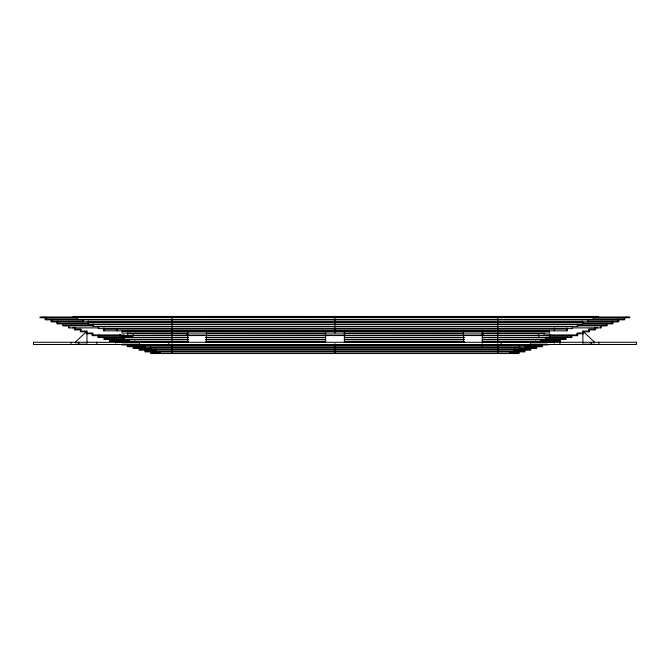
<?xml version="1.0" encoding="UTF-8"?>
<svg xmlns="http://www.w3.org/2000/svg" width="670" height="670" viewBox="0 0 670 670"><rect width="100%" height="100%" fill="white"/><g stroke="black" fill="none" stroke-linecap="round" stroke-linejoin="round"><path stroke-width="1" d="M616.484 321.332L616.467 321.793M560.045 340.05L560.045 340A1.784 1.641 -90 0 1 560.095 339.623M115.91 342.504L115.91 342.454A1.39 1.281 -90 0 1 116.145 341.625M75.233 342.286L86.974 331.072L86.974 343.208M622.489 319.791L623.234 319.247M624.088 318.635L624.683 318.208M625.361 317.722L626.408 316.994M110.232 340.946L109.863 341.181M114.997 341.013L114.821 341.055A10.435 9.606 90 0 1 114.31 341.139L113.406 341.256M565.857 337.529L567.172 337.345M100.098 337.353L98.523 337.554M583.604 332.588L582.917 332.63M75.233 327.663L73.214 327.764A15.946 14.681 90 0 0 72.343 327.873M115.676 340.871L109.713 340.888M206.469 335.025L127.409 335.218L127.409 333.04M344.355 335.025L206.469 335.218M482.241 335.025L344.355 335.218M565.999 337.554L565.857 339.355M565.011 339.363L563.947 339.363M77.913 316.994L40.024 316.994L40.024 317.722L77.913 317.722M593.494 316.994L629.817 316.994L629.817 317.722L78.239 317.605L78.239 316.441M46.029 319.054L77.703 319.054M593.553 319.054L623.812 319.054M83.624 319.791L45.158 319.791L45.158 317.722M587.615 319.791L624.683 319.791L624.683 317.722M83.382 319.925L587.531 319.925M51.892 321.106L51.758 319.054M52.059 321.106L82.77 321.106M589.097 321.106L617.949 321.106M87.125 323.133L57.628 323.133L57.628 321.106M582.716 323.133L611.928 323.133M612.087 323.133L612.212 321.106M88.574 323.87L56.891 323.87L56.891 321.834M582.531 323.87L612.941 323.87L612.941 321.834M93.674 324.506L577.113 324.506M63.616 325.143L93.365 325.143M578.361 325.143L606.342 325.143L606.342 323.133M93.549 325.88L62.762 325.88L62.762 323.87M577.012 325.88L607.079 325.88L607.079 323.87M98.817 326.759L571.895 326.759M98.925 327.873L68.633 327.873L68.633 325.88M572.222 327.873L601.208 327.873L601.208 325.88M103.967 328.643L117.225 328.643L117.225 330.838M103.967 327.881L103.967 328.995L566.686 328.995M75.233 329.112L81.104 329.112L81.104 331.072L86.974 331.072M594.608 329.112L588.737 329.112L588.737 331.072L582.867 331.072L582.867 343.208M122.577 331.206L549.023 331.206M86.974 333.007L92.837 333.007L92.837 335.662M582.867 333.007L576.996 333.007L576.996 335.662M127.953 333.4L187.759 333.4M206.469 333.4L325.654 333.4M344.355 333.4L463.531 333.4M482.241 333.4L543.672 333.4M186.779 334.489L187.759 334.489M482.241 334.489L483.212 334.489M92.837 334.925L124.561 334.925M545.271 334.925L576.996 334.925M482.241 335.218L544.207 335.218L544.207 333.04M132.744 335.561L121.764 335.561L121.764 337.37L188.354 337.37M124.051 335.662L92.108 335.662L92.108 333.744L86.237 333.744L86.237 331.809L80.367 331.809L80.367 329.849L74.496 329.849L74.496 327.873M545.79 335.662L577.733 335.662L577.733 333.744L583.604 333.744L583.604 331.809L589.474 331.809L589.474 329.849L595.337 329.849L595.337 327.873M132.308 336.642L121.99 336.642L121.99 335.561M122.342 336.826L98.708 336.826L98.708 334.925M549.643 336.826L571.108 336.826M205.656 337.37L325.654 337.37M344.355 337.37L464.184 337.37M482.241 337.37L550.003 337.37L550.003 335.561L133.355 335.561L133.355 334.489M124.352 337.554L97.971 337.554L97.971 335.662M545.749 337.554L571.862 337.554L571.862 335.662M124.561 337.705L188.354 337.705M205.656 337.705L324.741 337.705M345.1 337.705L464.184 337.705M482.509 337.705L545.824 337.705M104.595 338.702L124.344 338.702M545.497 338.702L565.262 338.702M104.202 337.554L103.842 339.43L188.354 339.497M205.656 339.497L324.741 339.497M345.1 339.497L464.184 339.497M482.509 339.497L565.999 339.43M563.026 339.363L560.748 339.389A4.397 4.045 90 0 0 560.438 339.405M129.72 339.816L188.354 339.816M205.656 339.816L324.741 339.816M345.1 339.816L464.184 339.816M482.509 339.816L540.606 339.816M110.458 340.553L129.536 340.553M541.084 340.553L559.375 340.553M129.553 341.29L109.713 341.29L109.713 339.43M540.648 341.29L560.128 341.29L560.128 339.43M188.354 341.599L129.201 341.599L129.201 339.497M205.656 341.599L324.741 341.599M345.1 341.599L464.184 341.599M482.509 341.599L541.125 341.599L541.125 339.497M188.354 341.901L134.879 341.901L134.879 340.863M205.656 341.901L324.741 341.901M345.1 341.901L464.184 341.901M482.509 341.901L535.38 341.901L535.38 340.863M116.454 342.378L135.013 342.378M535.631 342.378L553.512 342.378L553.529 340.553M75.233 344.221L86.974 344.221M122.191 344.187L139.695 344.187M530.422 344.187L547.599 344.187M582.867 344.221L594.608 344.221M121.446 344.924L139.728 344.924M530.213 344.924L548.387 344.924M128.062 345.971L541.779 345.971M145.08 346.7L127.317 346.7L127.317 344.924M525.012 346.7L542.524 346.7L542.524 344.924M133.933 347.722L535.908 347.722L535.916 345.971M150.926 348.459L133.188 348.459L133.188 346.7M518.915 348.459L536.653 348.459L536.653 346.7M139.871 349.455L155.616 349.455M514.225 349.455L530.045 349.455M156.135 350.184L139.05 350.184L139.05 348.459M513.706 350.184L530.782 350.184L530.782 348.459M145.666 351.155L155.189 351.155M514.92 351.155L524.116 351.155M160.465 352.822L151.529 352.822L151.529 351.155M509.661 352.822L518.304 352.822L518.312 351.155M106.044 339.363L104.964 339.363M106.806 339.363L109.093 339.389A4.397 4.045 -90 0 1 109.394 339.405M560.128 340.888L554.299 340.871M595.312 327.68L596.618 327.764A15.946 14.681 -90 0 1 597.498 327.873M571.317 337.554L570.095 337.404M556.427 341.256L555.522 341.139A10.435 9.606 -90 0 1 555.011 341.055L554.844 341.013M102.669 337.345L103.415 337.446M560.011 341.206L559.592 340.938M43.433 316.994L44.471 317.722M46.599 319.247L47.352 319.791M582.867 331.072L594.608 342.286M553.931 342.504L553.931 342.479A1.39 1.281 90 0 0 553.78 341.8M109.796 340L109.796 340.05A1.784 1.641 90 0 0 109.746 339.623M53.374 321.793L53.349 321.332M116.228 341.683L116.212 341.407A4.012 3.693 90 0 0 116.161 340.921M103.967 328.995L103.967 330.838M618.812 319.791L618.812 321.834L51.029 321.834L51.029 319.791M618.083 319.054L618.083 321.106M600.471 327.144L600.471 327.873M598.88 342.286L598.88 344.489M594.608 327.144L594.608 329.849M593.26 317.178L593.26 319.506L77.72 319.506L77.72 317.178M592.741 316.441L592.741 317.605M591.166 342.286L591.166 344.489M588.051 319.506L588.051 321.818M582.841 321.818L582.841 324.104L88.013 324.104L88.013 321.818M582.322 321.081L582.322 322.228L88.524 322.228L88.524 321.081M577.632 324.104L577.632 326.374L93.155 326.374L93.155 324.104M572.423 326.374L572.423 328.618L98.306 328.618L98.306 326.374M567.205 328.618L567.205 330.838L103.448 330.838L103.448 328.618M566.686 327.881L566.686 330.838M559.911 342.286L559.911 344.489M554.35 327.881L554.35 330.838M554.257 341.29L554.257 343.115M550.547 334.925L550.547 335.662M549.551 330.838L549.551 333.04L122.041 333.04L122.041 330.838M549.392 334.925L549.392 335.662M546.343 337.37L546.343 339.497M538.839 335.218L538.839 337.37M538.303 334.489L538.303 335.561M530.673 343.668L530.673 345.712L139.528 345.712L139.528 343.668M525.431 345.712L525.431 347.722M524.912 344.975L524.912 345.98M524.912 350.184L524.912 351.884L144.921 351.884L144.921 350.184M520.18 347.722L520.18 349.698L149.887 349.698L149.887 347.722M519.652 346.993L519.652 347.981L150.407 347.981L150.407 346.993M519.049 351.884L519.049 353.559L150.792 353.559L150.792 351.884M514.903 349.698L514.903 351.649L155.088 351.649L155.088 349.698M514.376 348.97L514.376 349.941L155.608 349.941L155.608 348.97M509.585 351.649L509.585 353.559M501.168 342.286L501.168 344.489M497.776 316.441L497.776 341.901M497.776 343.668L497.776 353.559M482.241 331.206L482.241 342.286M482.241 343.668L482.241 347.722M463.531 331.206L463.531 342.286M344.355 331.206L344.355 342.286M334.916 316.441L334.916 333.04M334.916 343.668L334.916 353.559M325.654 331.206L325.654 342.286M206.469 331.206L206.469 342.286M187.759 331.206L187.759 342.286M172.064 316.441L172.064 341.901M172.064 343.668L172.064 353.559M168.832 342.286L168.832 344.489M160.339 351.649L160.339 353.559M145.214 344.975L145.214 345.98M144.703 345.712L144.703 347.722M132.819 335.218L132.819 337.37M124.051 337.37L124.051 339.497M120.441 334.925L120.441 335.662M119.285 334.925L119.285 335.662M115.583 341.29L115.583 343.115M96.815 342.286L96.815 344.489M82.871 319.506L82.871 321.818M78.834 342.286L78.834 344.489M75.233 327.144L75.233 329.849M71.121 342.286L71.121 344.489M69.362 327.144L69.362 327.873M45.887 316.994L45.887 319.054M92.527 335.561A2.052 1.884 -90 0 1 93.448 334.933M66.9 325.277A2.697 2.487 -90 0 1 66.397 325.754M576.393 334.933A2.052 1.884 90 0 1 577.314 335.561M603.444 325.754A2.697 2.487 90 0 1 602.933 325.277M597.95 316.441L73.097 316.441L73.097 317.178L597.95 317.178L597.95 316.441M636.5 342.286L33.5 342.286L33.5 344.489L636.5 344.489L636.5 342.286"/></g></svg>
